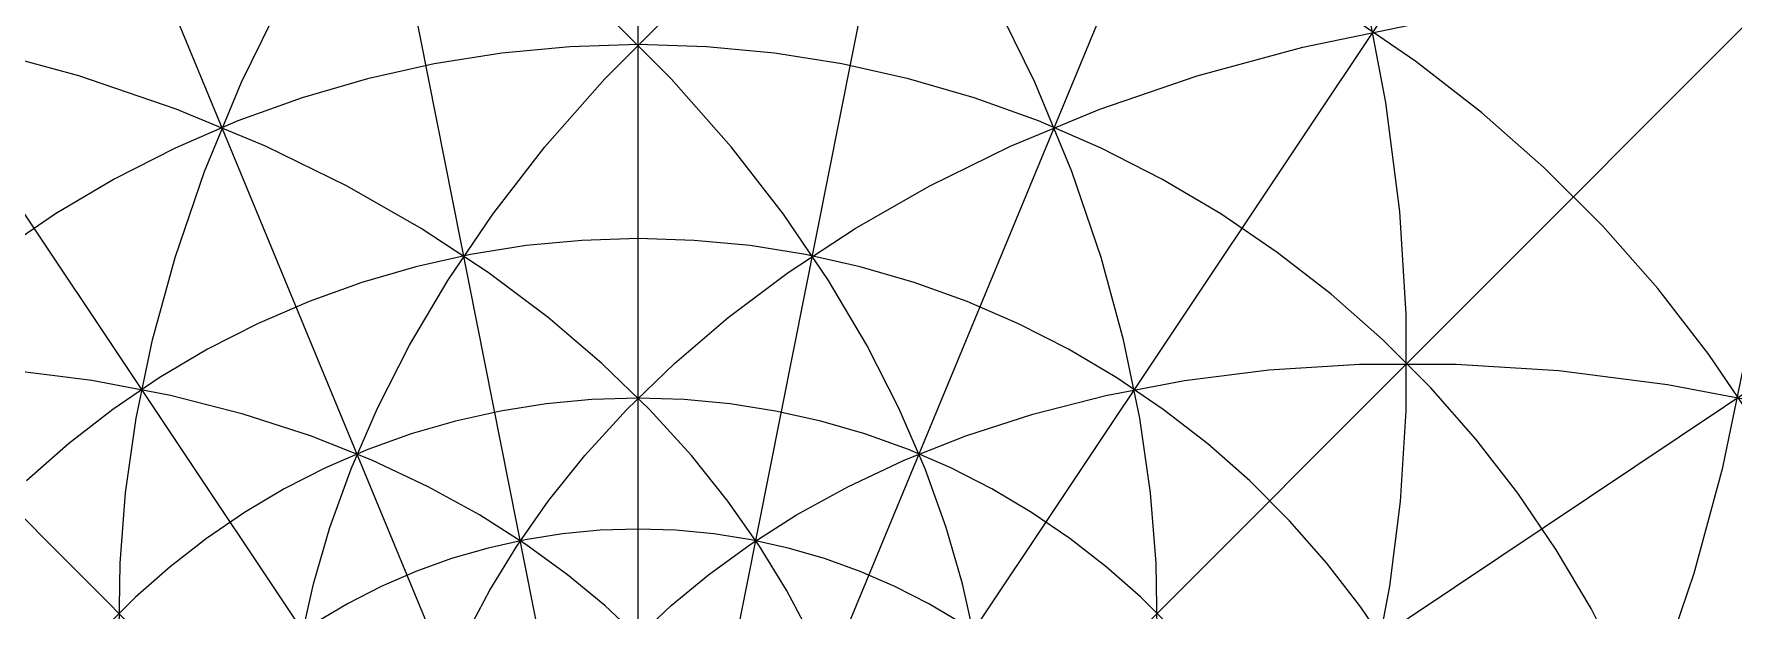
# Model space of a CAD drawing. Header units: metres. Extents: x -40000 to 40000, y -40000 to 40000.
# Drawn here: x -18.9 to 34.3, y 16.3 to 34.4 of the extents above; entities that cross this region are included whole.
import ezdxf

# ---------------------------------------------------------------- set-up
doc = ezdxf.new("R2010")
doc.units = ezdxf.units.M

msp = doc.modelspace()

# ---------------------------------------------------------------- linework, layer by layer
at = {"color": 0}
for p, q in [((-12.423, 32.876), (-11.004, 35.769)), ((12.423, 32.876), (11.004, 35.769)), ((23.423, 32.24), (22.738, 35.829)), ((1.037, 32.988), (-1.104, 35.127)), ((-1.037, 32.988), (1.104, 35.127)), ((20.822, 33.978), (24.4, 34.718)), ((-17.512, 33.074), (-20.822, 33.978)), ((17.512, 33.074), (20.822, 33.978)), ((-14.463, 32.031), (-17.512, 33.074)), ((14.463, 32.031), (17.512, 33.074)), ((-13.582, 30.08), (-12.423, 32.876)), ((-2.917, 30.857), (-1.037, 32.988)), ((2.917, 30.857), (1.037, 32.988)), ((13.582, 30.08), (12.423, 32.876)), ((-11.666, 30.874), (-14.463, 32.031)), ((11.666, 30.874), (14.463, 32.031)), ((23.855, 28.835), (23.423, 32.24)), ((-9.114, 29.624), (-11.666, 30.874)), ((9.114, 29.624), (11.666, 30.874)), ((-4.553, 28.748), (-2.917, 30.857)), ((4.553, 28.748), (2.917, 30.857)), ((-14.503, 27.392), (-13.582, 30.08)), ((14.503, 27.392), (13.582, 30.08)), ((-6.795, 28.303), (-9.114, 29.624)), ((6.795, 28.303), (9.114, 29.624)), ((-5.963, 26.676), (-4.553, 28.748)), ((5.963, 26.676), (4.553, 28.748)), ((24.058, 25.619), (23.855, 28.835)), ((-4.7, 26.927), (-6.795, 28.303)), ((4.7, 26.927), (6.795, 28.303)), ((-15.208, 24.818), (-14.503, 27.392)), ((15.208, 24.818), (14.503, 27.392)), ((-7.162, 24.65), (-5.963, 26.676)), ((-2.817, 25.515), (-4.7, 26.927)), ((2.817, 25.515), (4.7, 26.927)), ((7.162, 24.65), (5.963, 26.676)), ((24.059, 22.593), (24.058, 25.619)), ((-1.136, 24.08), (-2.817, 25.515)), ((1.136, 24.08), (2.817, 25.515)), ((-15.717, 22.363), (-15.208, 24.818)), ((-8.166, 22.681), (-7.162, 24.65)), ((8.166, 22.681), (7.162, 24.65)), ((15.717, 22.363), (15.208, 24.818)), ((0.356, 22.636), (-1.136, 24.08)), ((-0.356, 22.636), (1.136, 24.08)), ((19.756, 23.881), (22.593, 24.059)), ((22.593, 24.059), (25.619, 24.058)), ((25.619, 24.058), (28.835, 23.855)), ((33.978, 20.822), (34.718, 24.4)), ((-17.109, 23.548), (-19.756, 23.881)), ((-14.646, 23.079), (-17.109, 23.548)), ((14.646, 23.079), (17.109, 23.548)), ((17.109, 23.548), (19.756, 23.881)), ((28.835, 23.855), (32.24, 23.423)), ((32.24, 23.423), (35.829, 22.738)), ((-12.366, 22.494), (-14.646, 23.079)), ((12.366, 22.494), (14.646, 23.079)), ((-16.05, 20.033), (-15.717, 22.363)), ((-10.264, 21.812), (-12.366, 22.494)), ((-8.991, 20.776), (-8.166, 22.681)), ((-1.668, 21.194), (-0.356, 22.636)), ((1.668, 21.194), (0.356, 22.636)), ((8.991, 20.776), (8.166, 22.681)), ((10.264, 21.812), (12.366, 22.494)), ((16.05, 20.033), (15.717, 22.363)), ((23.881, 19.756), (24.059, 22.593)), ((-8.334, 21.049), (-10.264, 21.812)), ((8.334, 21.049), (10.264, 21.812)), ((-9.652, 18.942), (-8.991, 20.776)), ((-6.57, 20.219), (-8.334, 21.049)), ((-2.813, 19.766), (-1.668, 21.194)), ((2.813, 19.766), (1.668, 21.194)), ((6.57, 20.219), (8.334, 21.049)), ((9.652, 18.942), (8.991, 20.776)), ((33.074, 17.512), (33.978, 20.822)), ((-16.224, 17.83), (-16.05, 20.033)), ((-4.965, 19.338), (-6.57, 20.219)), ((-3.802, 18.36), (-2.813, 19.766)), ((3.802, 18.36), (2.813, 19.766)), ((4.965, 19.338), (6.57, 20.219)), ((16.224, 17.83), (16.05, 20.033)), ((23.548, 17.108), (23.881, 19.756)), ((-3.513, 18.417), (-4.965, 19.338)), ((3.513, 18.417), (4.965, 19.338)), ((-10.163, 17.185), (-9.652, 18.942)), ((10.163, 17.185), (9.652, 18.942)), ((-4.646, 16.983), (-3.802, 18.36)), ((-2.207, 17.468), (-3.513, 18.417)), ((2.207, 17.468), (3.513, 18.417)), ((4.646, 16.983), (3.802, 18.36)), ((-16.257, 15.754), (-16.224, 17.83)), ((16.257, 15.754), (16.224, 17.83)), ((-10.539, 15.507), (-10.163, 17.185)), ((-1.038, 16.503), (-2.207, 17.468)), ((1.038, 16.503), (2.207, 17.468)), ((10.539, 15.507), (10.163, 17.185)), ((23.079, 14.646), (23.548, 17.108)), ((32.031, 14.463), (33.074, 17.512)), ((-5.356, 15.644), (-4.646, 16.983)), ((0, 15.528), (-1.038, 16.503)), ((0, 15.528), (1.038, 16.503)), ((5.356, 15.644), (4.646, 16.983))]:
    msp.add_line(p, q, dxfattribs=at)
at = {"layer": '1', "color": 1}
for p, q in [((0, 0.139), (-0.002, 40000)), ((-0.027, 0.137), (-7803.61, 39231.4)), ((0.027, 0.137), (7803.61, 39231.4)), ((-0.053, 0.129), (-15307.3, 36955.2)), ((0.053, 0.129), (15307.3, 36955.2)), ((-0.077, 0.116), (-22222.8, 33258.8)), ((0.077, 0.116), (22222.8, 33258.8)), ((-0.099, 0.099), (-28284.3, 28284.3)), ((0.099, 0.099), (28284.3, 28284.3)), ((0.116, 0.077), (33258.8, 22222.8)), ((24.362, 33.531), (22.208, 34.994)), ((0, 34.057), (-2.138, 33.99)), ((2.138, 33.99), (0, 34.057)), ((-4.269, 33.789), (-6.382, 33.454)), ((-2.138, 33.99), (-4.269, 33.789)), ((4.269, 33.789), (2.138, 33.99)), ((6.382, 33.454), (4.269, 33.789)), ((26.419, 31.935), (24.362, 33.531)), ((-6.382, 33.454), (-8.47, 32.987)), ((8.47, 32.987), (6.382, 33.454)), ((-8.47, 32.987), (-10.524, 32.391)), ((10.524, 32.391), (8.47, 32.987)), ((-10.524, 32.391), (-12.537, 31.666)), ((12.537, 31.666), (10.524, 32.391)), ((28.372, 30.213), (26.419, 31.935)), ((-12.537, 31.666), (-14.501, 30.816)), ((14.501, 30.816), (12.537, 31.666)), ((-14.501, 30.816), (-16.407, 29.845)), ((16.407, 29.845), (14.501, 30.816)), ((-16.407, 29.845), (-18.249, 28.756)), ((18.249, 28.756), (16.407, 29.845)), ((30.213, 28.372), (28.372, 30.213)), ((-18.249, 28.756), (-20.018, 27.553)), ((20.018, 27.553), (18.249, 28.756)), ((31.935, 26.419), (30.213, 28.372)), ((-3.508, 27.765), (-5.244, 27.49)), ((-1.757, 27.931), (-3.508, 27.765)), ((0, 27.986), (-1.757, 27.931)), ((1.757, 27.931), (0, 27.986)), ((3.508, 27.765), (1.757, 27.931)), ((5.244, 27.49), (3.508, 27.765)), ((-5.244, 27.49), (-6.96, 27.107)), ((6.96, 27.107), (5.244, 27.49)), ((21.709, 26.242), (20.018, 27.553)), ((-8.648, 26.616), (-10.302, 26.021)), ((-6.96, 27.107), (-8.648, 26.616)), ((8.648, 26.616), (6.96, 27.107)), ((10.302, 26.021), (8.648, 26.616)), ((23.314, 24.827), (21.709, 26.242)), ((33.531, 24.362), (31.935, 26.419)), ((-10.302, 26.021), (-11.916, 25.322)), ((11.916, 25.322), (10.302, 26.021)), ((-11.916, 25.322), (-13.482, 24.524)), ((13.482, 24.524), (11.916, 25.322)), ((-13.482, 24.524), (-14.996, 23.629)), ((14.996, 23.629), (13.482, 24.524)), ((24.827, 23.314), (23.314, 24.827)), ((34.994, 22.208), (33.531, 24.362)), ((-14.996, 23.629), (-16.45, 22.641)), ((16.45, 22.641), (14.996, 23.629)), ((-1.444, 22.951), (-2.882, 22.815)), ((0, 22.997), (-1.444, 22.951)), ((1.444, 22.951), (0, 22.997)), ((2.882, 22.815), (1.444, 22.951)), ((26.242, 21.709), (24.827, 23.314)), ((-16.45, 22.641), (-17.839, 21.564)), ((-4.309, 22.589), (-5.719, 22.274)), ((-2.882, 22.815), (-4.309, 22.589)), ((4.309, 22.589), (2.882, 22.815)), ((5.719, 22.274), (4.309, 22.589)), ((17.839, 21.564), (16.45, 22.641)), ((-7.106, 21.871), (-8.466, 21.382)), ((-5.719, 22.274), (-7.106, 21.871)), ((7.106, 21.871), (5.719, 22.274)), ((8.466, 21.382), (7.106, 21.871)), ((-17.839, 21.564), (-19.158, 20.401)), ((-8.466, 21.382), (-9.792, 20.808)), ((9.792, 20.808), (8.466, 21.382)), ((19.158, 20.401), (17.839, 21.564)), ((27.553, 20.018), (26.242, 21.709)), ((-9.792, 20.808), (-11.079, 20.152)), ((11.079, 20.152), (9.792, 20.808)), ((20.401, 19.158), (19.158, 20.401)), ((-11.079, 20.152), (-12.322, 19.417)), ((12.322, 19.417), (11.079, 20.152)), ((28.756, 18.249), (27.553, 20.018)), ((-12.322, 19.417), (-13.517, 18.605)), ((13.517, 18.605), (12.322, 19.417)), ((21.564, 17.839), (20.401, 19.158)), ((-2.368, 18.748), (-3.541, 18.562)), ((-1.187, 18.86), (-2.368, 18.748)), ((0, 18.897), (-1.187, 18.86)), ((1.187, 18.86), (0, 18.897)), ((2.368, 18.748), (1.187, 18.86)), ((3.541, 18.562), (2.368, 18.748)), ((-13.517, 18.605), (-14.659, 17.719)), ((-4.699, 18.303), (-5.839, 17.972)), ((-3.541, 18.562), (-4.699, 18.303)), ((4.699, 18.303), (3.541, 18.562)), ((5.839, 17.972), (4.699, 18.303)), ((14.659, 17.719), (13.517, 18.605)), ((29.845, 16.407), (28.756, 18.249)), ((-14.659, 17.719), (-15.742, 16.764)), ((-6.956, 17.57), (-8.046, 17.099)), ((-5.839, 17.972), (-6.956, 17.57)), ((6.956, 17.57), (5.839, 17.972)), ((8.046, 17.099), (6.956, 17.57)), ((15.742, 16.764), (14.659, 17.719)), ((22.641, 16.45), (21.564, 17.839)), ((-8.046, 17.099), (-9.104, 16.56)), ((9.104, 16.56), (8.046, 17.099)), ((-15.742, 16.764), (-16.764, 15.742)), ((-9.104, 16.56), (-10.126, 15.955)), ((10.126, 15.955), (9.104, 16.56)), ((16.764, 15.742), (15.742, 16.764)), ((23.629, 14.996), (22.641, 16.45)), ((30.816, 14.501), (29.845, 16.407))]:
    msp.add_line(p, q, dxfattribs=at)

doc.saveas('drawing.dxf')
